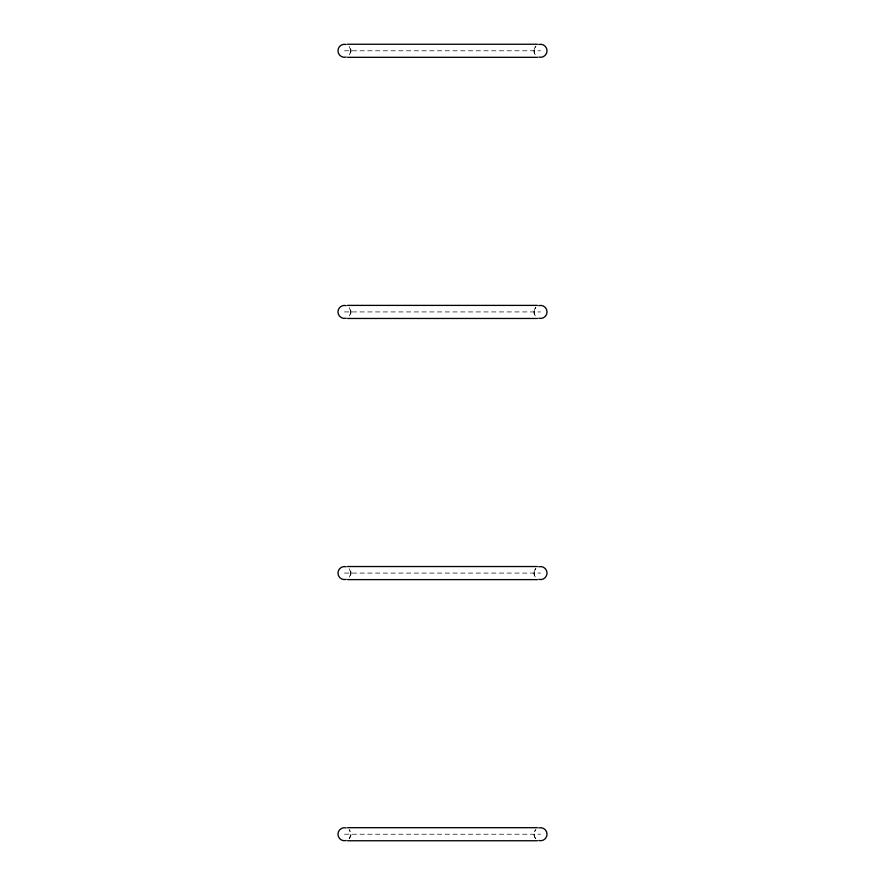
<?xml version="1.0" encoding="UTF-8"?>
<svg xmlns="http://www.w3.org/2000/svg" width="885" height="885" viewBox="0 0 885 885"><rect width="100%" height="100%" fill="white"/><g stroke="black" fill="none" stroke-linecap="round" stroke-linejoin="round"><path stroke-width="0.66" stroke-dasharray="4.42 3.32" d="M349.11 838.836L351.024 834.212L349.11 829.599A6.538 6.538 0 0 1 349.11 838.836L347.761 839.876M344.497 50.788L540.503 50.788M344.497 311.929L540.503 311.929M344.497 573.071L540.503 573.071M344.497 834.212L540.503 834.212M535.89 838.836A6.538 6.538 0 0 1 535.89 829.599C532.903 832.464 533.622 837.874 537.239 839.876M351.024 50.788L349.11 55.401A6.538 6.538 0 0 0 349.11 46.164L351.024 50.788M351.024 311.929L349.11 316.553A6.538 6.538 0 0 0 349.11 307.305L351.024 311.929M351.024 573.071L349.11 577.695A6.538 6.538 0 0 0 349.11 568.447L351.024 573.071M534.197 49.095L534.197 52.469L535.89 55.401A6.538 6.538 0 0 1 535.89 46.164L534.197 49.095M534.197 310.237L534.197 313.622L535.89 316.553A6.538 6.538 0 0 1 535.89 307.305L534.197 310.237M534.197 571.378L534.197 574.763L535.89 577.695A6.538 6.538 0 0 1 535.89 568.447L534.197 571.378"/><path stroke-width="1.33" d="M347.473 44.25L537.527 44.25M347.473 57.315L537.527 57.315M347.473 305.391L537.527 305.391M347.473 318.467L537.527 318.467M347.473 566.533L537.527 566.533M347.473 579.609L537.527 579.609M347.473 827.685L537.527 827.685M347.473 840.75L537.527 840.75M346.179 840.529A6.538 6.538 0 0 1 337.959 834.212A6.538 6.538 0 0 1 346.179 827.906M538.821 827.906A6.538 6.538 0 0 1 547.041 834.212A6.538 6.538 0 0 1 538.821 840.529M346.179 57.094A6.538 6.538 0 0 1 337.959 50.788A6.538 6.538 0 0 1 346.179 44.471M538.821 44.471A6.538 6.538 0 0 1 547.041 50.788A6.538 6.538 0 0 1 538.821 57.094M346.179 318.235A6.538 6.538 0 0 1 337.959 311.929A6.538 6.538 0 0 1 346.179 305.613M538.821 305.613A6.538 6.538 0 0 1 547.041 311.929A6.538 6.538 0 0 1 538.821 318.235M346.179 579.387A6.538 6.538 0 0 1 337.959 573.071A6.538 6.538 0 0 1 346.179 566.765M538.821 566.765A6.538 6.538 0 0 1 547.041 573.071A6.538 6.538 0 0 1 538.821 579.387"/></g></svg>
